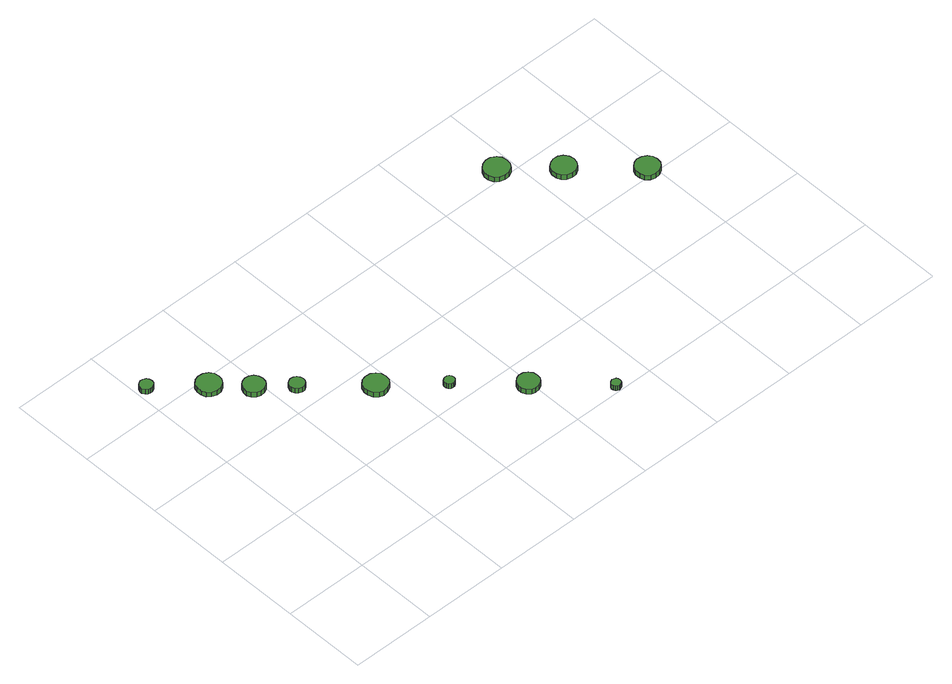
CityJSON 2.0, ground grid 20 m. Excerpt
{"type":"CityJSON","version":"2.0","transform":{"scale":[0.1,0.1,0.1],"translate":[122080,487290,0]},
"CityObjects":{
"tree1":{"type":"SolitaryVegetationObject","attributes":{"function":"something"},"geometry":[{"type":"MultiSurface","lod":"1","boundaries":[[[0,1,2,3,4,5,6,7,8,9,10,11,12,13,14]],[[15,16,17,18,19,20,21,22,23,24,25,26,27,28,29]],[[0,29,28,1]],[[1,28,27,2]],[[2,27,26,3]],[[3,26,25,4]],[[4,25,24,5]],[[5,24,23,6]],[[6,23,22,7]],[[7,22,21,8]],[[8,21,20,9]],[[9,20,19,10]],[[10,19,18,11]],[[11,18,17,12]],[[12,17,16,13]],[[13,16,15,14]],[[14,15,29,0]]]}]},
"tree2":{"type":"SolitaryVegetationObject","attributes":{"function":"something"},"geometry":[{"type":"MultiSurface","lod":"1","boundaries":[[[30,31,32,33,34,35,36,37,38,39,40,41,42,43,44]],[[45,46,47,48,49,50,51,52,53,54,55,56,57,58,59]],[[30,59,58,31]],[[31,58,57,32]],[[32,57,56,33]],[[33,56,55,34]],[[34,55,54,35]],[[35,54,53,36]],[[36,53,52,37]],[[37,52,51,38]],[[38,51,50,39]],[[39,50,49,40]],[[40,49,48,41]],[[41,48,47,42]],[[42,47,46,43]],[[43,46,45,44]],[[44,45,59,30]]]}]},
"tree3":{"type":"SolitaryVegetationObject","attributes":{"function":"something"},"geometry":[{"type":"MultiSurface","lod":"1","boundaries":[[[60,61,62,63,64,65,66,67,68,69,70,71,72,73,74]],[[75,76,77,78,79,80,81,82,83,84,85,86,87,88,89]],[[60,89,88,61]],[[61,88,87,62]],[[62,87,86,63]],[[63,86,85,64]],[[64,85,84,65]],[[65,84,83,66]],[[66,83,82,67]],[[67,82,81,68]],[[68,81,80,69]],[[69,80,79,70]],[[70,79,78,71]],[[71,78,77,72]],[[72,77,76,73]],[[73,76,75,74]],[[74,75,89,60]]]}]},
"tree4":{"type":"SolitaryVegetationObject","attributes":{"function":"something"},"geometry":[{"type":"MultiSurface","lod":"1","boundaries":[[[90,91,92,93,94,95,96,97,98,99,100,101,102,103,104]],[[105,106,107,108,109,110,111,112,113,114,115,116,117,118,119]],[[90,119,118,91]],[[91,118,117,92]],[[92,117,116,93]],[[93,116,115,94]],[[94,115,114,95]],[[95,114,113,96]],[[96,113,112,97]],[[97,112,111,98]],[[98,111,110,99]],[[99,110,109,100]],[[100,109,108,101]],[[101,108,107,102]],[[102,107,106,103]],[[103,106,105,104]],[[104,105,119,90]]]}]},
"tree5":{"type":"SolitaryVegetationObject","attributes":{"function":"something"},"geometry":[{"type":"MultiSurface","lod":"1","boundaries":[[[120,121,122,123,124,125,126,127,128,129,130,131,132,133,134]],[[135,136,137,138,139,140,141,142,143,144,145,146,147,148,149]],[[120,149,148,121]],[[121,148,147,122]],[[122,147,146,123]],[[123,146,145,124]],[[124,145,144,125]],[[125,144,143,126]],[[126,143,142,127]],[[127,142,141,128]],[[128,141,140,129]],[[129,140,139,130]],[[130,139,138,131]],[[131,138,137,132]],[[132,137,136,133]],[[133,136,135,134]],[[134,135,149,120]]]}]},
"tree6":{"type":"SolitaryVegetationObject","attributes":{"function":"something"},"geometry":[{"type":"MultiSurface","lod":"1","boundaries":[[[150,151,152,153,154,155,156,157,158,159,160,161,162,163,164]],[[165,166,167,168,169,170,171,172,173,174,175,176,177,178,179]],[[150,179,178,151]],[[151,178,177,152]],[[152,177,176,153]],[[153,176,175,154]],[[154,175,174,155]],[[155,174,173,156]],[[156,173,172,157]],[[157,172,171,158]],[[158,171,170,159]],[[159,170,169,160]],[[160,169,168,161]],[[161,168,167,162]],[[162,167,166,163]],[[163,166,165,164]],[[164,165,179,150]]]}]},
"tree7":{"type":"SolitaryVegetationObject","attributes":{"function":"something"},"geometry":[{"type":"MultiSurface","lod":"1","boundaries":[[[180,181,182,183,184,185,186,187,188,189,190,191,192,193,194]],[[195,196,197,198,199,200,201,202,203,204,205,206,207,208,209]],[[180,209,208,181]],[[181,208,207,182]],[[182,207,206,183]],[[183,206,205,184]],[[184,205,204,185]],[[185,204,203,186]],[[186,203,202,187]],[[187,202,201,188]],[[188,201,200,189]],[[189,200,199,190]],[[190,199,198,191]],[[191,198,197,192]],[[192,197,196,193]],[[193,196,195,194]],[[194,195,209,180]]]}]},
"tree8":{"type":"SolitaryVegetationObject","attributes":{"function":"something"},"geometry":[{"type":"MultiSurface","lod":"1","boundaries":[[[210,211,212,213,214,215,216,217,218,219,220,221,222,223,224]],[[225,226,227,228,229,230,231,232,233,234,235,236,237,238,239]],[[210,239,238,211]],[[211,238,237,212]],[[212,237,236,213]],[[213,236,235,214]],[[214,235,234,215]],[[215,234,233,216]],[[216,233,232,217]],[[217,232,231,218]],[[218,231,230,219]],[[219,230,229,220]],[[220,229,228,221]],[[221,228,227,222]],[[222,227,226,223]],[[223,226,225,224]],[[224,225,239,210]]]}]},
"tree9":{"type":"SolitaryVegetationObject","attributes":{"function":"something"},"geometry":[{"type":"MultiSurface","lod":"1","boundaries":[[[240,241,242,243,244,245,246,247,248,249,250,251,252,253,254]],[[255,256,257,258,259,260,261,262,263,264,265,266,267,268,269]],[[240,269,268,241]],[[241,268,267,242]],[[242,267,266,243]],[[243,266,265,244]],[[244,265,264,245]],[[245,264,263,246]],[[246,263,262,247]],[[247,262,261,248]],[[248,261,260,249]],[[249,260,259,250]],[[250,259,258,251]],[[251,258,257,252]],[[252,257,256,253]],[[253,256,255,254]],[[254,255,269,240]]]}]},
"tree10":{"type":"SolitaryVegetationObject","attributes":{"function":"something"},"geometry":[{"type":"MultiSurface","lod":"1","boundaries":[[[270,271,272,273,274,275,276,277,278,279,280,281,282,283,284]],[[285,286,287,288,289,290,291,292,293,294,295,296,297,298,299]],[[270,299,298,271]],[[271,298,297,272]],[[272,297,296,273]],[[273,296,295,274]],[[274,295,294,275]],[[275,294,293,276]],[[276,293,292,277]],[[277,292,291,278]],[[278,291,290,279]],[[279,290,289,280]],[[280,289,288,281]],[[281,288,287,282]],[[282,287,286,283]],[[283,286,285,284]],[[284,285,299,270]]]}]},
"tree11":{"type":"SolitaryVegetationObject","attributes":{"function":"something"},"geometry":[{"type":"MultiSurface","lod":"1","boundaries":[[[300,301,302,303,304,305,306,307,308,309,310,311,312,313,314]],[[315,316,317,318,319,320,321,322,323,324,325,326,327,328,329]],[[300,329,328,301]],[[301,328,327,302]],[[302,327,326,303]],[[303,326,325,304]],[[304,325,324,305]],[[305,324,323,306]],[[306,323,322,307]],[[307,322,321,308]],[[308,321,320,309]],[[309,320,319,310]],[[310,319,318,311]],[[311,318,317,312]],[[312,317,316,313]],[[313,316,315,314]],[[314,315,329,300]]]}]}
},
"vertices":[
[38,660,16],[37,667,16],[33,672,16],[27,675,16],[21,676,16],[15,674,16],[10,669,16],[7,664,16],[7,657,16],[10,651,16],[15,647,16],[21,645,16],[27,646,16],[33,649,16],[37,654,16],[37,654,3],[33,649,3],[27,646,3],[21,645,3],[15,647,3],[10,651,3],[7,657,3],[7,664,3],[10,669,3],[15,674,3],[21,676,3],[27,675,3],[33,672,3],[37,667,3],[38,660,3],
[145,576,17],[143,588,17],[136,597,17],[126,603,17],[114,604,17],[103,601,17],[94,593,17],[90,582,17],[90,570,17],[94,560,17],[103,552,17],[114,548,17],[126,549,17],[136,555,17],[143,565,17],[143,565,4],[136,555,4],[126,549,4],[114,548,4],[103,552,4],[94,560,4],[90,570,4],[90,582,4],[94,593,4],[103,601,4],[114,604,4],[126,603,4],[136,597,4],[143,588,4],[145,576,4],
[206,511,16],[204,521,16],[198,530,16],[189,535,16],[179,536,16],[169,533,16],[161,526,16],[157,516,16],[157,506,16],[161,497,16],[169,490,16],[179,487,16],[189,488,16],[198,493,16],[204,501,16],[204,501,3],[198,493,3],[189,488,3],[179,487,3],[169,490,3],[161,497,3],[157,506,3],[157,516,3],[161,526,3],[169,533,3],[179,536,3],[189,535,3],[198,530,3],[204,521,3],[206,511,3],
[266,455,15],[264,462,15],[260,468,15],[253,472,15],[246,473,15],[239,470,15],[234,466,15],[231,459,15],[231,452,15],[234,445,15],[239,440,15],[246,438,15],[253,438,15],[260,442,15],[264,448,15],[264,448,2],[260,442,2],[253,438,2],[246,438,2],[239,440,2],[234,445,2],[231,452,2],[231,459,2],[234,466,2],[239,470,2],[246,473,2],[253,472,2],[260,468,2],[264,462,2],[266,455,2],
[392,345,15],[390,357,15],[383,366,15],[373,372,15],[361,373,15],[350,370,15],[341,362,15],[337,351,15],[337,340,15],[341,329,15],[350,321,15],[361,317,15],[373,319,15],[383,324,15],[390,334,15],[390,334,2],[383,324,2],[373,319,2],[361,317,2],[350,321,2],[341,329,2],[337,340,2],[337,351,2],[341,362,2],[350,370,2],[361,373,2],[373,372,2],[383,366,2],[390,357,2],[392,345,2],
[490,249,15],[489,254,15],[486,258,15],[482,261,15],[477,261,15],[472,260,15],[468,256,15],[466,252,15],[466,246,15],[468,242,15],[472,238,15],[477,237,15],[482,237,15],[486,240,15],[489,244,15],[489,244,2],[486,240,2],[482,237,2],[477,237,2],[472,238,2],[468,242,2],[466,246,2],[466,252,2],[468,256,2],[472,260,2],[477,261,2],[482,261,2],[486,258,2],[489,254,2],[490,249,2],
[618,138,14],[616,148,14],[610,156,14],[601,162,14],[590,163,14],[581,160,14],[573,153,14],[569,143,14],[569,133,14],[573,123,14],[581,116,14],[590,113,14],[601,114,14],[610,120,14],[616,128,14],[616,128,1],[610,120,1],[601,114,1],[590,113,1],[581,116,1],[573,123,1],[569,133,1],[569,143,1],[573,153,1],[581,160,1],[590,163,1],[601,162,1],[610,156,1],[616,148,1],[618,138,1],
[730,13,15],[729,17,15],[727,21,15],[722,23,15],[718,24,15],[713,22,15],[710,19,15],[708,15,15],[708,10,15],[710,6,15],[713,3,15],[718,1,15],[722,2,15],[727,4,15],[729,8,15],[729,8,2],[727,4,2],[722,2,2],[718,1,2],[713,3,2],[710,6,2],[708,10,2],[708,15,2],[710,19,2],[713,22,2],[718,24,2],[722,23,2],[727,21,2],[729,17,2],[730,13,2],
[989,621,15],[987,633,15],[980,642,15],[969,649,15],[957,650,15],[945,646,15],[936,638,15],[931,627,15],[931,615,15],[936,603,15],[945,595,15],[957,592,15],[969,593,15],[980,599,15],[987,609,15],[987,609,2],[980,599,2],[969,593,2],[957,592,2],[945,595,2],[936,603,2],[931,615,2],[931,627,2],[936,638,2],[945,646,2],[957,650,2],[969,649,2],[980,642,2],[987,633,2],[989,621,2],
[1090,531,15],[1088,542,15],[1081,552,15],[1071,558,15],[1059,559,15],[1048,555,15],[1039,548,15],[1035,537,15],[1035,525,15],[1039,514,15],[1048,507,15],[1059,503,15],[1071,504,15],[1081,510,15],[1088,520,15],[1088,520,2],[1081,510,2],[1071,504,2],[1059,503,2],[1048,507,2],[1039,514,2],[1035,525,2],[1035,537,2],[1039,548,2],[1048,555,2],[1059,559,2],[1071,558,2],[1081,552,2],[1088,542,2],[1090,531,2],
[1214,416,13],[1212,427,13],[1205,436,13],[1195,442,13],[1183,444,13],[1172,440,13],[1163,432,13],[1159,421,13],[1159,410,13],[1163,399,13],[1172,391,13],[1183,388,13],[1195,389,13],[1205,395,13],[1212,404,13],[1212,404,0],[1205,395,0],[1195,389,0],[1183,388,0],[1172,391,0],[1163,399,0],[1159,410,0],[1159,421,0],[1163,432,0],[1172,440,0],[1183,444,0],[1195,442,0],[1205,436,0],[1212,427,0],[1214,416,0]
]}
